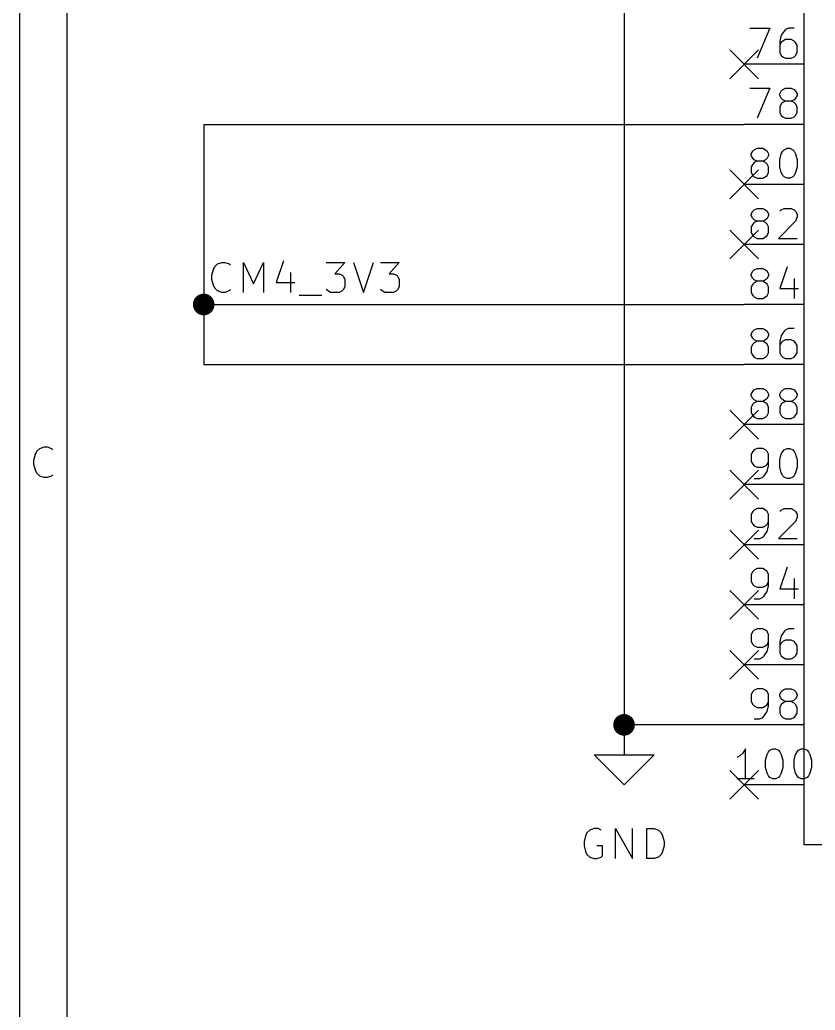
# Model space of a CAD drawing. Extents: x 0.4 to 11.3, y -7.9 to -0.4.
# Drawn here: x 0.394 to 1.718, y -6.225 to -4.576 of the extents above; entities that cross this region are included whole.
import ezdxf

# ---------------------------------------------------------------- set-up
doc = ezdxf.new("R2010")
doc.units = 0
doc.header["$MEASUREMENT"] = 0
for name, color, linetype in [('BLUE2', 5, 'CONTINUOUS'), ('CYAN2', 4, 'CONTINUOUS'), ('GRAY1', 251, 'CONTINUOUS'), ('GREEN3', 91, 'CONTINUOUS'), ('RED2', 1, 'CONTINUOUS'), ('RED3', 11, 'CONTINUOUS')]:
    doc.layers.add(name, color=color, linetype=linetype)

msp = doc.modelspace()

# ---------------------------------------------------------------- linework, layer by layer
at = {"layer": 'BLUE2', "linetype": 'CONTINUOUS'}
for p, q in [((1.576, -4.626), (1.624, -4.674)), ((1.624, -4.626), (1.576, -4.674)), ((1.576, -4.826), (1.624, -4.874)), ((1.624, -4.826), (1.576, -4.874)), ((1.576, -4.926), (1.624, -4.974)), ((1.624, -4.926), (1.576, -4.974)), ((1.576, -5.226), (1.624, -5.274)), ((1.624, -5.226), (1.576, -5.274)), ((1.576, -5.326), (1.624, -5.374)), ((1.624, -5.326), (1.576, -5.374)), ((1.576, -5.426), (1.624, -5.474)), ((1.624, -5.426), (1.576, -5.474)), ((1.576, -5.526), (1.624, -5.574)), ((1.624, -5.526), (1.576, -5.574)), ((1.576, -5.626), (1.624, -5.674)), ((1.624, -5.626), (1.576, -5.674)), ((1.576, -5.826), (1.624, -5.874)), ((1.624, -5.826), (1.576, -5.874))]:
    msp.add_line(p, q, dxfattribs=at)
at = {"layer": 'CYAN2', "linetype": 'CONTINUOUS'}
for p, q in [((1.33571, -5.93471), (1.33333, -5.94423)), ((1.33809, -5.92995), (1.33571, -5.93471)), ((1.34286, -5.92519), (1.33809, -5.92995)), ((1.35, -5.9228), (1.34286, -5.92519)), ((1.35714, -5.9228), (1.35, -5.9228)), ((1.36191, -5.92519), (1.35714, -5.9228)), ((1.38571, -5.9728), (1.38571, -5.9228)), ((1.38571, -5.9228), (1.41428, -5.9728)), ((1.41428, -5.9728), (1.41428, -5.9228)), ((1.43809, -5.9728), (1.43809, -5.9228)), ((1.43809, -5.9228), (1.45, -5.9228)), ((1.45, -5.9228), (1.45714, -5.92519)), ((1.45714, -5.92519), (1.46191, -5.92995)), ((1.46191, -5.92995), (1.46429, -5.93471)), ((1.46429, -5.93471), (1.46667, -5.94423)), ((1.33333, -5.94423), (1.33333, -5.95137)), ((1.33333, -5.95137), (1.33571, -5.9609)), ((1.36428, -5.95137), (1.35476, -5.95137)), ((1.36428, -5.96804), (1.36428, -5.95137)), ((1.46667, -5.95137), (1.46429, -5.9609)), ((1.46667, -5.94423), (1.46667, -5.95137)), ((1.33571, -5.9609), (1.33809, -5.96566)), ((1.33809, -5.96566), (1.34286, -5.97043)), ((1.36191, -5.97043), (1.36428, -5.96804)), ((1.46191, -5.96566), (1.45714, -5.97043)), ((1.46429, -5.9609), (1.46191, -5.96566)), ((1.34286, -5.97043), (1.35, -5.9728)), ((1.35, -5.9728), (1.35476, -5.9728)), ((1.35476, -5.9728), (1.36191, -5.97043)), ((1.45, -5.9728), (1.43809, -5.9728)), ((1.45714, -5.97043), (1.45, -5.9728))]:
    msp.add_line(p, q, dxfattribs=at)
at = {"layer": 'GRAY1', "linetype": 'CONTINUOUS'}
for p, q in [((0.723157, -4.98218), (0.730299, -4.9798)), ((0.730299, -4.9798), (0.735059, -4.9798)), ((0.735059, -4.9798), (0.742205, -4.98218)), ((0.766012, -5.0298), (0.766012, -4.9798)), ((0.766012, -4.9798), (0.782681, -5.01552)), ((0.782681, -5.01552), (0.799346, -4.9798)), ((0.799346, -4.9798), (0.799346, -5.0298)), ((0.832677, -4.97742), (0.820776, -5.01313)), ((0.904106, -4.9798), (0.935059, -4.9798)), ((0.935059, -4.9798), (0.91839, -4.99885)), ((0.949343, -4.9798), (0.966008, -5.0298)), ((0.966008, -5.0298), (0.982677, -4.9798)), ((0.994583, -4.9798), (1.02554, -4.9798)), ((1.02554, -4.9798), (1.00887, -4.99885)), ((0.713634, -5.00123), (0.716012, -4.9917)), ((0.716012, -4.9917), (0.718394, -4.98694)), ((0.718394, -4.98694), (0.723157, -4.98218)), ((0.742205, -4.98218), (0.744583, -4.98456)), ((0.844583, -4.99647), (0.844583, -5.0298)), ((0.713634, -5.00837), (0.713634, -5.00123)), ((0.716012, -5.01789), (0.713634, -5.00837)), ((0.820776, -5.01313), (0.851724, -5.01313)), ((0.91839, -4.99885), (0.925535, -4.99885)), ((0.925535, -4.99885), (0.930295, -5.00123)), ((0.930295, -5.00123), (0.932677, -5.00361)), ((0.932677, -5.00361), (0.935059, -5.00837)), ((0.935059, -5.00837), (0.935059, -5.02028)), ((1.00887, -4.99885), (1.01601, -4.99885)), ((1.01601, -4.99885), (1.02077, -5.00123)), ((1.02077, -5.00123), (1.02315, -5.00361)), ((1.02315, -5.00361), (1.02554, -5.00837)), ((1.02554, -5.00837), (1.02554, -5.02028)), ((0.718394, -5.02266), (0.716012, -5.01789)), ((0.723157, -5.02742), (0.718394, -5.02266)), ((0.730299, -5.0298), (0.723157, -5.02742)), ((0.735059, -5.0298), (0.730299, -5.0298)), ((0.742205, -5.02742), (0.735059, -5.0298)), ((0.744583, -5.02504), (0.742205, -5.02742)), ((0.906488, -5.02742), (0.904106, -5.02504)), ((0.911248, -5.0298), (0.906488, -5.02742)), ((0.925535, -5.0298), (0.911248, -5.0298)), ((0.930295, -5.02742), (0.925535, -5.0298)), ((0.932677, -5.02504), (0.930295, -5.02742)), ((0.935059, -5.02028), (0.932677, -5.02504)), ((0.996965, -5.02742), (0.994583, -5.02504)), ((1.00172, -5.0298), (0.996965, -5.02742)), ((1.01601, -5.0298), (1.00172, -5.0298)), ((1.02077, -5.02742), (1.01601, -5.0298)), ((1.02315, -5.02504), (1.02077, -5.02742)), ((1.02554, -5.02028), (1.02315, -5.02504)), ((0.85887, -5.03456), (0.896965, -5.03456))]:
    msp.add_line(p, q, dxfattribs=at)
at = {"layer": 'GREEN3', "linetype": 'CONTINUOUS'}
for p, q in [((1.4, -4.55), (1.4, -5.75)), ((0.7, -4.75), (0.7, -5.05)), ((0.7, -4.75), (1.6, -4.75)), ((0.7, -5.05), (1.6, -5.05)), ((0.7, -5.05), (0.7, -5.15)), ((0.7, -5.15), (1.6, -5.15)), ((1.6, -5.75), (1.4, -5.75))]:
    msp.add_line(p, q, dxfattribs=at)
at = {"layer": 'GREEN3', "const_width": 0.018}
for points in [[(0.691, -5.05, 1), (0.709, -5.05, 1)], [(1.391, -5.75, 1), (1.409, -5.75, 1)]]:
    msp.add_lwpolyline(points, format="xyb", close=True, dxfattribs=at)
at = {"layer": 'RED2', "linetype": 'CONTINUOUS'}
for p, q in [((0.393701, -7.8743), (0.393701, -0.393701)), ((0.472441, -7.79556), (0.472441, -0.472441)), ((1.7, -5.95), (1.7, -0.85)), ((1.7, -4.65), (1.6, -4.65)), ((1.7, -4.75), (1.6, -4.75)), ((1.7, -4.85), (1.6, -4.85)), ((1.7, -4.95), (1.6, -4.95)), ((1.7, -5.05), (1.6, -5.05)), ((1.7, -5.15), (1.6, -5.15)), ((1.7, -5.25), (1.6, -5.25)), ((0.422102, -5.29446), (0.426976, -5.28959)), ((0.426976, -5.28959), (0.434287, -5.28715)), ((0.434287, -5.28715), (0.439161, -5.28715)), ((0.439161, -5.28715), (0.446472, -5.28959)), ((0.446472, -5.28959), (0.448909, -5.29203)), ((0.417228, -5.30909), (0.419665, -5.29934)), ((0.417228, -5.3164), (0.417228, -5.30909)), ((0.419665, -5.29934), (0.422102, -5.29446)), ((0.419665, -5.32615), (0.417228, -5.3164)), ((0.422102, -5.33102), (0.419665, -5.32615)), ((0.426976, -5.3359), (0.422102, -5.33102)), ((0.434287, -5.33833), (0.426976, -5.3359)), ((0.439161, -5.33833), (0.434287, -5.33833)), ((0.446472, -5.3359), (0.439161, -5.33833)), ((0.448909, -5.33346), (0.446472, -5.3359)), ((1.7, -5.35), (1.6, -5.35)), ((1.7, -5.45), (1.6, -5.45)), ((1.7, -5.55), (1.6, -5.55)), ((1.7, -5.65), (1.6, -5.65)), ((1.4, -5.75), (1.4, -5.8)), ((1.7, -5.75), (1.6, -5.75)), ((1.4, -5.85), (1.35, -5.8)), ((1.35, -5.8), (1.4, -5.8)), ((1.4, -5.8), (1.45, -5.8)), ((1.45, -5.8), (1.4, -5.85)), ((1.7, -5.85), (1.6, -5.85)), ((3.9, -5.95), (1.7, -5.95))]:
    msp.add_line(p, q, dxfattribs=at)
at = {"layer": 'RED3', "linetype": 'CONTINUOUS'}
for p, q in [((1.60952, -4.58988), (1.64285, -4.58988)), ((1.64285, -4.58988), (1.62143, -4.63988)), ((1.66667, -4.59464), (1.6619, -4.60178)), ((1.66905, -4.59226), (1.66667, -4.59464)), ((1.67381, -4.58988), (1.66905, -4.59226)), ((1.68333, -4.58988), (1.67381, -4.58988)), ((1.6619, -4.60178), (1.65952, -4.61131)), ((1.65952, -4.61131), (1.65952, -4.63035)), ((1.6619, -4.61369), (1.65952, -4.61845)), ((1.66428, -4.61131), (1.6619, -4.61369)), ((1.66905, -4.60893), (1.66428, -4.61131)), ((1.67857, -4.60893), (1.66905, -4.60893)), ((1.68333, -4.61131), (1.67857, -4.60893)), ((1.68571, -4.61369), (1.68333, -4.61131)), ((1.68809, -4.61845), (1.68571, -4.61369)), ((1.65952, -4.63035), (1.6619, -4.63512)), ((1.68571, -4.63512), (1.68809, -4.63035)), ((1.68809, -4.63035), (1.68809, -4.61845)), ((1.6619, -4.63512), (1.66428, -4.6375)), ((1.66428, -4.6375), (1.66905, -4.63988)), ((1.66905, -4.63988), (1.67857, -4.63988)), ((1.67857, -4.63988), (1.68333, -4.6375)), ((1.68333, -4.6375), (1.68571, -4.63512)), ((1.60952, -4.68988), (1.64285, -4.68988)), ((1.64285, -4.68988), (1.62143, -4.73988)), ((1.65952, -4.6994), (1.6619, -4.69464)), ((1.65952, -4.70178), (1.65952, -4.6994)), ((1.6619, -4.69464), (1.66428, -4.69226)), ((1.66428, -4.69226), (1.66905, -4.68988)), ((1.66905, -4.68988), (1.67857, -4.68988)), ((1.67857, -4.68988), (1.68333, -4.69226)), ((1.68333, -4.69226), (1.68571, -4.69464)), ((1.68571, -4.69464), (1.68809, -4.6994)), ((1.68809, -4.6994), (1.68809, -4.70178)), ((1.6619, -4.70655), (1.65952, -4.70178)), ((1.6619, -4.71607), (1.65952, -4.72083)), ((1.66428, -4.70893), (1.6619, -4.70655)), ((1.66428, -4.71369), (1.6619, -4.71607)), ((1.66905, -4.71131), (1.66428, -4.70893)), ((1.66905, -4.71131), (1.66428, -4.71369)), ((1.67857, -4.71131), (1.66905, -4.71131)), ((1.68333, -4.70893), (1.67857, -4.71131)), ((1.68333, -4.71369), (1.67857, -4.71131)), ((1.68571, -4.70655), (1.68333, -4.70893)), ((1.68571, -4.71607), (1.68333, -4.71369)), ((1.68809, -4.70178), (1.68571, -4.70655)), ((1.68809, -4.72083), (1.68571, -4.71607)), ((1.65952, -4.72083), (1.65952, -4.73035)), ((1.65952, -4.73035), (1.6619, -4.73512)), ((1.68571, -4.73512), (1.68809, -4.73035)), ((1.68809, -4.73035), (1.68809, -4.72083)), ((1.6619, -4.73512), (1.66428, -4.7375)), ((1.66428, -4.7375), (1.66905, -4.73988)), ((1.66905, -4.73988), (1.67857, -4.73988)), ((1.67857, -4.73988), (1.68333, -4.7375)), ((1.68333, -4.7375), (1.68571, -4.73512)), ((1.61191, -4.7994), (1.61428, -4.79464)), ((1.61428, -4.79464), (1.61667, -4.79226)), ((1.61667, -4.79226), (1.62143, -4.78988)), ((1.62143, -4.78988), (1.63095, -4.78988)), ((1.63095, -4.78988), (1.63571, -4.79226)), ((1.63571, -4.79226), (1.63809, -4.79464)), ((1.63809, -4.79464), (1.64048, -4.7994)), ((1.6619, -4.7994), (1.66428, -4.79464)), ((1.66428, -4.79464), (1.66667, -4.79226)), ((1.66667, -4.79226), (1.67143, -4.78988)), ((1.67143, -4.78988), (1.67619, -4.78988)), ((1.67619, -4.78988), (1.68095, -4.79226)), ((1.68095, -4.79226), (1.68333, -4.79464)), ((1.68333, -4.79464), (1.68571, -4.7994)), ((1.61191, -4.80178), (1.61191, -4.7994)), ((1.61428, -4.80655), (1.61191, -4.80178)), ((1.61667, -4.80893), (1.61428, -4.80655)), ((1.61667, -4.81369), (1.61428, -4.81607)), ((1.62143, -4.81131), (1.61667, -4.80893)), ((1.62143, -4.81131), (1.61667, -4.81369)), ((1.63095, -4.81131), (1.62143, -4.81131)), ((1.63571, -4.80893), (1.63095, -4.81131)), ((1.63571, -4.81369), (1.63095, -4.81131)), ((1.63809, -4.80655), (1.63571, -4.80893)), ((1.63809, -4.81607), (1.63571, -4.81369)), ((1.64048, -4.80178), (1.63809, -4.80655)), ((1.64048, -4.7994), (1.64048, -4.80178)), ((1.65952, -4.80893), (1.6619, -4.7994)), ((1.65952, -4.82083), (1.65952, -4.80893)), ((1.68571, -4.7994), (1.68809, -4.80893)), ((1.68809, -4.80893), (1.68809, -4.82083)), ((1.61428, -4.81607), (1.61191, -4.82083)), ((1.61191, -4.82083), (1.61191, -4.83035)), ((1.61191, -4.83035), (1.61428, -4.83512)), ((1.64048, -4.82083), (1.63809, -4.81607)), ((1.63809, -4.83512), (1.64048, -4.83035)), ((1.64048, -4.83035), (1.64048, -4.82083)), ((1.6619, -4.83035), (1.65952, -4.82083)), ((1.66428, -4.83512), (1.6619, -4.83035)), ((1.68571, -4.83035), (1.68333, -4.83512)), ((1.68809, -4.82083), (1.68571, -4.83035)), ((1.61428, -4.83512), (1.61667, -4.8375)), ((1.61667, -4.8375), (1.62143, -4.83988)), ((1.62143, -4.83988), (1.63095, -4.83988)), ((1.63095, -4.83988), (1.63571, -4.8375)), ((1.63571, -4.8375), (1.63809, -4.83512)), ((1.66667, -4.8375), (1.66428, -4.83512)), ((1.67143, -4.83988), (1.66667, -4.8375)), ((1.67619, -4.83988), (1.67143, -4.83988)), ((1.68095, -4.8375), (1.67619, -4.83988)), ((1.68333, -4.83512), (1.68095, -4.8375)), ((1.61191, -4.8994), (1.61428, -4.89464)), ((1.61428, -4.89464), (1.61667, -4.89226)), ((1.61667, -4.89226), (1.62143, -4.88988)), ((1.62143, -4.88988), (1.63095, -4.88988)), ((1.63095, -4.88988), (1.63571, -4.89226)), ((1.63571, -4.89226), (1.63809, -4.89464)), ((1.63809, -4.89464), (1.64048, -4.8994)), ((1.65952, -4.89464), (1.6619, -4.89226)), ((1.6619, -4.89226), (1.66667, -4.88988)), ((1.66667, -4.88988), (1.67857, -4.88988)), ((1.67857, -4.88988), (1.68333, -4.89226)), ((1.68333, -4.89226), (1.68571, -4.89464)), ((1.68571, -4.89464), (1.68809, -4.8994)), ((1.61191, -4.90178), (1.61191, -4.8994)), ((1.61428, -4.90655), (1.61191, -4.90178)), ((1.61667, -4.90893), (1.61428, -4.90655)), ((1.61667, -4.91369), (1.61428, -4.91607)), ((1.62143, -4.91131), (1.61667, -4.90893)), ((1.62143, -4.91131), (1.61667, -4.91369)), ((1.63095, -4.91131), (1.62143, -4.91131)), ((1.63571, -4.90893), (1.63095, -4.91131)), ((1.63571, -4.91369), (1.63095, -4.91131)), ((1.63809, -4.90655), (1.63571, -4.90893)), ((1.63809, -4.91607), (1.63571, -4.91369)), ((1.64048, -4.90178), (1.63809, -4.90655)), ((1.64048, -4.8994), (1.64048, -4.90178)), ((1.68571, -4.91131), (1.65714, -4.93988)), ((1.68809, -4.90417), (1.68571, -4.91131)), ((1.68809, -4.8994), (1.68809, -4.90417)), ((1.61428, -4.91607), (1.61191, -4.92083)), ((1.61191, -4.92083), (1.61191, -4.93035)), ((1.61191, -4.93035), (1.61428, -4.93512)), ((1.64048, -4.92083), (1.63809, -4.91607)), ((1.63809, -4.93512), (1.64048, -4.93035)), ((1.64048, -4.93035), (1.64048, -4.92083)), ((1.61428, -4.93512), (1.61667, -4.9375)), ((1.61667, -4.9375), (1.62143, -4.93988)), ((1.62143, -4.93988), (1.63095, -4.93988)), ((1.63095, -4.93988), (1.63571, -4.9375)), ((1.63571, -4.9375), (1.63809, -4.93512)), ((1.65714, -4.93988), (1.68809, -4.93988)), ((1.61191, -4.9994), (1.61428, -4.99464)), ((1.61428, -4.99464), (1.61667, -4.99226)), ((1.61667, -4.99226), (1.62143, -4.98988)), ((1.62143, -4.98988), (1.63095, -4.98988)), ((1.63095, -4.98988), (1.63571, -4.99226)), ((1.63571, -4.99226), (1.63809, -4.99464)), ((1.63809, -4.99464), (1.64048, -4.9994)), ((1.67143, -4.9875), (1.65952, -5.02321)), ((1.61191, -5.00178), (1.61191, -4.9994)), ((1.61428, -5.00655), (1.61191, -5.00178)), ((1.61667, -5.00893), (1.61428, -5.00655)), ((1.62143, -5.01131), (1.61667, -5.00893)), ((1.62143, -5.01131), (1.61667, -5.01369)), ((1.63095, -5.01131), (1.62143, -5.01131)), ((1.63571, -5.00893), (1.63095, -5.01131)), ((1.63571, -5.01369), (1.63095, -5.01131)), ((1.63809, -5.00655), (1.63571, -5.00893)), ((1.64048, -5.00178), (1.63809, -5.00655)), ((1.64048, -4.9994), (1.64048, -5.00178)), ((1.68333, -5.00655), (1.68333, -5.03988)), ((1.61428, -5.01607), (1.61191, -5.02083)), ((1.61191, -5.02083), (1.61191, -5.03035)), ((1.61667, -5.01369), (1.61428, -5.01607)), ((1.63809, -5.01607), (1.63571, -5.01369)), ((1.64048, -5.02083), (1.63809, -5.01607)), ((1.64048, -5.03035), (1.64048, -5.02083)), ((1.65952, -5.02321), (1.69047, -5.02321)), ((1.61191, -5.03035), (1.61428, -5.03512)), ((1.61428, -5.03512), (1.61667, -5.0375)), ((1.61667, -5.0375), (1.62143, -5.03988)), ((1.62143, -5.03988), (1.63095, -5.03988)), ((1.63095, -5.03988), (1.63571, -5.0375)), ((1.63571, -5.0375), (1.63809, -5.03512)), ((1.63809, -5.03512), (1.64048, -5.03035)), ((1.61191, -5.0994), (1.61428, -5.09464)), ((1.61428, -5.09464), (1.61667, -5.09226)), ((1.61667, -5.09226), (1.62143, -5.08988)), ((1.62143, -5.08988), (1.63095, -5.08988)), ((1.63095, -5.08988), (1.63571, -5.09226)), ((1.63571, -5.09226), (1.63809, -5.09464)), ((1.63809, -5.09464), (1.64048, -5.0994)), ((1.66667, -5.09464), (1.6619, -5.10178)), ((1.66905, -5.09226), (1.66667, -5.09464)), ((1.67381, -5.08988), (1.66905, -5.09226)), ((1.68333, -5.08988), (1.67381, -5.08988)), ((1.61191, -5.10178), (1.61191, -5.0994)), ((1.61428, -5.10655), (1.61191, -5.10178)), ((1.61667, -5.10893), (1.61428, -5.10655)), ((1.62143, -5.11131), (1.61667, -5.10893)), ((1.62143, -5.11131), (1.61667, -5.11369)), ((1.63095, -5.11131), (1.62143, -5.11131)), ((1.63571, -5.10893), (1.63095, -5.11131)), ((1.63571, -5.11369), (1.63095, -5.11131)), ((1.63809, -5.10655), (1.63571, -5.10893)), ((1.64048, -5.10178), (1.63809, -5.10655)), ((1.64048, -5.0994), (1.64048, -5.10178)), ((1.6619, -5.10178), (1.65952, -5.11131)), ((1.65952, -5.11131), (1.65952, -5.13035)), ((1.66428, -5.11131), (1.6619, -5.11369)), ((1.66905, -5.10893), (1.66428, -5.11131)), ((1.67857, -5.10893), (1.66905, -5.10893)), ((1.68333, -5.11131), (1.67857, -5.10893)), ((1.68571, -5.11369), (1.68333, -5.11131)), ((1.61428, -5.11607), (1.61191, -5.12083)), ((1.61191, -5.12083), (1.61191, -5.13035)), ((1.61667, -5.11369), (1.61428, -5.11607)), ((1.63809, -5.11607), (1.63571, -5.11369)), ((1.64048, -5.12083), (1.63809, -5.11607)), ((1.64048, -5.13035), (1.64048, -5.12083)), ((1.6619, -5.11369), (1.65952, -5.11845)), ((1.68809, -5.11845), (1.68571, -5.11369)), ((1.68809, -5.13035), (1.68809, -5.11845)), ((1.61191, -5.13035), (1.61428, -5.13512)), ((1.61428, -5.13512), (1.61667, -5.1375)), ((1.61667, -5.1375), (1.62143, -5.13988)), ((1.62143, -5.13988), (1.63095, -5.13988)), ((1.63095, -5.13988), (1.63571, -5.1375)), ((1.63571, -5.1375), (1.63809, -5.13512)), ((1.63809, -5.13512), (1.64048, -5.13035)), ((1.65952, -5.13035), (1.6619, -5.13512)), ((1.6619, -5.13512), (1.66428, -5.1375)), ((1.66428, -5.1375), (1.66905, -5.13988)), ((1.66905, -5.13988), (1.67857, -5.13988)), ((1.67857, -5.13988), (1.68333, -5.1375)), ((1.68333, -5.1375), (1.68571, -5.13512)), ((1.68571, -5.13512), (1.68809, -5.13035)), ((1.61191, -5.1994), (1.61428, -5.19464)), ((1.61428, -5.19464), (1.61667, -5.19226)), ((1.61667, -5.19226), (1.62143, -5.18988)), ((1.62143, -5.18988), (1.63095, -5.18988)), ((1.63095, -5.18988), (1.63571, -5.19226)), ((1.63571, -5.19226), (1.63809, -5.19464)), ((1.63809, -5.19464), (1.64048, -5.1994)), ((1.65952, -5.1994), (1.6619, -5.19464)), ((1.6619, -5.19464), (1.66428, -5.19226)), ((1.66428, -5.19226), (1.66905, -5.18988)), ((1.66905, -5.18988), (1.67857, -5.18988)), ((1.67857, -5.18988), (1.68333, -5.19226)), ((1.68333, -5.19226), (1.68571, -5.19464)), ((1.68571, -5.19464), (1.68809, -5.1994)), ((1.61191, -5.20178), (1.61191, -5.1994)), ((1.61428, -5.20655), (1.61191, -5.20178)), ((1.61667, -5.20893), (1.61428, -5.20655)), ((1.62143, -5.21131), (1.61667, -5.20893)), ((1.62143, -5.21131), (1.61667, -5.21369)), ((1.63095, -5.21131), (1.62143, -5.21131)), ((1.63571, -5.20893), (1.63095, -5.21131)), ((1.63571, -5.21369), (1.63095, -5.21131)), ((1.63809, -5.20655), (1.63571, -5.20893)), ((1.64048, -5.20178), (1.63809, -5.20655)), ((1.64048, -5.1994), (1.64048, -5.20178)), ((1.65952, -5.20178), (1.65952, -5.1994)), ((1.6619, -5.20655), (1.65952, -5.20178)), ((1.66428, -5.20893), (1.6619, -5.20655)), ((1.66905, -5.21131), (1.66428, -5.20893)), ((1.66905, -5.21131), (1.66428, -5.21369)), ((1.67857, -5.21131), (1.66905, -5.21131)), ((1.68333, -5.20893), (1.67857, -5.21131)), ((1.68333, -5.21369), (1.67857, -5.21131)), ((1.68571, -5.20655), (1.68333, -5.20893)), ((1.68809, -5.20178), (1.68571, -5.20655)), ((1.68809, -5.1994), (1.68809, -5.20178)), ((1.61428, -5.21607), (1.61191, -5.22083)), ((1.61191, -5.22083), (1.61191, -5.23035)), ((1.61667, -5.21369), (1.61428, -5.21607)), ((1.63809, -5.21607), (1.63571, -5.21369)), ((1.64048, -5.22083), (1.63809, -5.21607)), ((1.64048, -5.23035), (1.64048, -5.22083)), ((1.6619, -5.21607), (1.65952, -5.22083)), ((1.65952, -5.22083), (1.65952, -5.23035)), ((1.66428, -5.21369), (1.6619, -5.21607)), ((1.68571, -5.21607), (1.68333, -5.21369)), ((1.68809, -5.22083), (1.68571, -5.21607)), ((1.68809, -5.23035), (1.68809, -5.22083)), ((1.61191, -5.23035), (1.61428, -5.23512)), ((1.61428, -5.23512), (1.61667, -5.2375)), ((1.61667, -5.2375), (1.62143, -5.23988)), ((1.62143, -5.23988), (1.63095, -5.23988)), ((1.63095, -5.23988), (1.63571, -5.2375)), ((1.63571, -5.2375), (1.63809, -5.23512)), ((1.63809, -5.23512), (1.64048, -5.23035)), ((1.65952, -5.23035), (1.6619, -5.23512)), ((1.6619, -5.23512), (1.66428, -5.2375)), ((1.66428, -5.2375), (1.66905, -5.23988)), ((1.66905, -5.23988), (1.67857, -5.23988)), ((1.67857, -5.23988), (1.68333, -5.2375)), ((1.68333, -5.2375), (1.68571, -5.23512)), ((1.68571, -5.23512), (1.68809, -5.23035)), ((1.61667, -5.29226), (1.61428, -5.29464)), ((1.62143, -5.28988), (1.61667, -5.29226)), ((1.63095, -5.28988), (1.62143, -5.28988)), ((1.63571, -5.29226), (1.63095, -5.28988)), ((1.63809, -5.29464), (1.63571, -5.29226)), ((1.66428, -5.29464), (1.66667, -5.29226)), ((1.66667, -5.29226), (1.67143, -5.28988)), ((1.67143, -5.28988), (1.67619, -5.28988)), ((1.67619, -5.28988), (1.68095, -5.29226)), ((1.68095, -5.29226), (1.68333, -5.29464)), ((1.61428, -5.29464), (1.61191, -5.2994)), ((1.61191, -5.2994), (1.61191, -5.31131)), ((1.64048, -5.2994), (1.63809, -5.29464)), ((1.64048, -5.31845), (1.64048, -5.2994)), ((1.65952, -5.30893), (1.6619, -5.2994)), ((1.65952, -5.32083), (1.65952, -5.30893)), ((1.6619, -5.2994), (1.66428, -5.29464)), ((1.68333, -5.29464), (1.68571, -5.2994)), ((1.68571, -5.2994), (1.68809, -5.30893)), ((1.68809, -5.30893), (1.68809, -5.32083)), ((1.61191, -5.31131), (1.61428, -5.31607)), ((1.61428, -5.31607), (1.61667, -5.31845)), ((1.61667, -5.31845), (1.62143, -5.32083)), ((1.62143, -5.32083), (1.63095, -5.32083)), ((1.63095, -5.32083), (1.63571, -5.31845)), ((1.63571, -5.31845), (1.63809, -5.31607)), ((1.63809, -5.31607), (1.64048, -5.31131)), ((1.63809, -5.32797), (1.64048, -5.31845)), ((1.6619, -5.33035), (1.65952, -5.32083)), ((1.68809, -5.32083), (1.68571, -5.33035)), ((1.61667, -5.33988), (1.62619, -5.33988)), ((1.62619, -5.33988), (1.63095, -5.3375)), ((1.63095, -5.3375), (1.63333, -5.33512)), ((1.63333, -5.33512), (1.63809, -5.32797)), ((1.66428, -5.33512), (1.6619, -5.33035)), ((1.66667, -5.3375), (1.66428, -5.33512)), ((1.67143, -5.33988), (1.66667, -5.3375)), ((1.67619, -5.33988), (1.67143, -5.33988)), ((1.68095, -5.3375), (1.67619, -5.33988)), ((1.68333, -5.33512), (1.68095, -5.3375)), ((1.68571, -5.33035), (1.68333, -5.33512)), ((1.61667, -5.39226), (1.61428, -5.39464)), ((1.62143, -5.38988), (1.61667, -5.39226)), ((1.63095, -5.38988), (1.62143, -5.38988)), ((1.63571, -5.39226), (1.63095, -5.38988)), ((1.63809, -5.39464), (1.63571, -5.39226)), ((1.65952, -5.39464), (1.6619, -5.39226)), ((1.6619, -5.39226), (1.66667, -5.38988)), ((1.66667, -5.38988), (1.67857, -5.38988)), ((1.67857, -5.38988), (1.68333, -5.39226)), ((1.68333, -5.39226), (1.68571, -5.39464)), ((1.61428, -5.39464), (1.61191, -5.3994)), ((1.61191, -5.3994), (1.61191, -5.41131)), ((1.64048, -5.3994), (1.63809, -5.39464)), ((1.64048, -5.41845), (1.64048, -5.3994)), ((1.68571, -5.39464), (1.68809, -5.3994)), ((1.68809, -5.40417), (1.68571, -5.41131)), ((1.68809, -5.3994), (1.68809, -5.40417)), ((1.61191, -5.41131), (1.61428, -5.41607)), ((1.61428, -5.41607), (1.61667, -5.41845)), ((1.61667, -5.41845), (1.62143, -5.42083)), ((1.62143, -5.42083), (1.63095, -5.42083)), ((1.63095, -5.42083), (1.63571, -5.41845)), ((1.63571, -5.41845), (1.63809, -5.41607)), ((1.63809, -5.41607), (1.64048, -5.41131)), ((1.63809, -5.42797), (1.64048, -5.41845)), ((1.68571, -5.41131), (1.65714, -5.43988)), ((1.61667, -5.43988), (1.62619, -5.43988)), ((1.62619, -5.43988), (1.63095, -5.4375)), ((1.63095, -5.4375), (1.63333, -5.43512)), ((1.63333, -5.43512), (1.63809, -5.42797)), ((1.65714, -5.43988), (1.68809, -5.43988)), ((1.62143, -5.48988), (1.61667, -5.49226)), ((1.63095, -5.48988), (1.62143, -5.48988)), ((1.63571, -5.49226), (1.63095, -5.48988)), ((1.67143, -5.4875), (1.65952, -5.52321)), ((1.61428, -5.49464), (1.61191, -5.4994)), ((1.61191, -5.4994), (1.61191, -5.51131)), ((1.61667, -5.49226), (1.61428, -5.49464)), ((1.63809, -5.49464), (1.63571, -5.49226)), ((1.64048, -5.4994), (1.63809, -5.49464)), ((1.64048, -5.51845), (1.64048, -5.4994)), ((1.68333, -5.50655), (1.68333, -5.53988)), ((1.61191, -5.51131), (1.61428, -5.51607)), ((1.61428, -5.51607), (1.61667, -5.51845)), ((1.61667, -5.51845), (1.62143, -5.52083)), ((1.62143, -5.52083), (1.63095, -5.52083)), ((1.63095, -5.52083), (1.63571, -5.51845)), ((1.63571, -5.51845), (1.63809, -5.51607)), ((1.63809, -5.51607), (1.64048, -5.51131)), ((1.63809, -5.52797), (1.64048, -5.51845)), ((1.65952, -5.52321), (1.69047, -5.52321)), ((1.61667, -5.53988), (1.62619, -5.53988)), ((1.62619, -5.53988), (1.63095, -5.5375)), ((1.63095, -5.5375), (1.63333, -5.53512)), ((1.63333, -5.53512), (1.63809, -5.52797)), ((1.62143, -5.58988), (1.61667, -5.59226)), ((1.63095, -5.58988), (1.62143, -5.58988)), ((1.63571, -5.59226), (1.63095, -5.58988)), ((1.67381, -5.58988), (1.66905, -5.59226)), ((1.68333, -5.58988), (1.67381, -5.58988)), ((1.61428, -5.59464), (1.61191, -5.5994)), ((1.61191, -5.5994), (1.61191, -5.61131)), ((1.61667, -5.59226), (1.61428, -5.59464)), ((1.63809, -5.59464), (1.63571, -5.59226)), ((1.64048, -5.5994), (1.63809, -5.59464)), ((1.64048, -5.61845), (1.64048, -5.5994)), ((1.6619, -5.60178), (1.65952, -5.61131)), ((1.66667, -5.59464), (1.6619, -5.60178)), ((1.66905, -5.59226), (1.66667, -5.59464)), ((1.61191, -5.61131), (1.61428, -5.61607)), ((1.61428, -5.61607), (1.61667, -5.61845)), ((1.61667, -5.61845), (1.62143, -5.62083)), ((1.62143, -5.62083), (1.63095, -5.62083)), ((1.63095, -5.62083), (1.63571, -5.61845)), ((1.63571, -5.61845), (1.63809, -5.61607)), ((1.63809, -5.61607), (1.64048, -5.61131)), ((1.63809, -5.62797), (1.64048, -5.61845)), ((1.65952, -5.61131), (1.65952, -5.63035)), ((1.6619, -5.61369), (1.65952, -5.61845)), ((1.66428, -5.61131), (1.6619, -5.61369)), ((1.66905, -5.60893), (1.66428, -5.61131)), ((1.67857, -5.60893), (1.66905, -5.60893)), ((1.68333, -5.61131), (1.67857, -5.60893)), ((1.68571, -5.61369), (1.68333, -5.61131)), ((1.68809, -5.61845), (1.68571, -5.61369)), ((1.68809, -5.63035), (1.68809, -5.61845)), ((1.61667, -5.63988), (1.62619, -5.63988)), ((1.62619, -5.63988), (1.63095, -5.6375)), ((1.63095, -5.6375), (1.63333, -5.63512)), ((1.63333, -5.63512), (1.63809, -5.62797)), ((1.65952, -5.63035), (1.6619, -5.63512)), ((1.6619, -5.63512), (1.66428, -5.6375)), ((1.66428, -5.6375), (1.66905, -5.63988)), ((1.66905, -5.63988), (1.67857, -5.63988)), ((1.67857, -5.63988), (1.68333, -5.6375)), ((1.68333, -5.6375), (1.68571, -5.63512)), ((1.68571, -5.63512), (1.68809, -5.63035)), ((1.61428, -5.69464), (1.61191, -5.6994)), ((1.61191, -5.6994), (1.61191, -5.71131)), ((1.61667, -5.69226), (1.61428, -5.69464)), ((1.62143, -5.68988), (1.61667, -5.69226)), ((1.63095, -5.68988), (1.62143, -5.68988)), ((1.63571, -5.69226), (1.63095, -5.68988)), ((1.63809, -5.69464), (1.63571, -5.69226)), ((1.64048, -5.6994), (1.63809, -5.69464)), ((1.64048, -5.71845), (1.64048, -5.6994)), ((1.65952, -5.6994), (1.6619, -5.69464)), ((1.65952, -5.70178), (1.65952, -5.6994)), ((1.6619, -5.70655), (1.65952, -5.70178)), ((1.6619, -5.69464), (1.66428, -5.69226)), ((1.66428, -5.69226), (1.66905, -5.68988)), ((1.66905, -5.68988), (1.67857, -5.68988)), ((1.67857, -5.68988), (1.68333, -5.69226)), ((1.68333, -5.69226), (1.68571, -5.69464)), ((1.68571, -5.69464), (1.68809, -5.6994)), ((1.68809, -5.70178), (1.68571, -5.70655)), ((1.68809, -5.6994), (1.68809, -5.70178)), ((1.61191, -5.71131), (1.61428, -5.71607)), ((1.61428, -5.71607), (1.61667, -5.71845)), ((1.61667, -5.71845), (1.62143, -5.72083)), ((1.62143, -5.72083), (1.63095, -5.72083)), ((1.63095, -5.72083), (1.63571, -5.71845)), ((1.63571, -5.71845), (1.63809, -5.71607)), ((1.63809, -5.71607), (1.64048, -5.71131)), ((1.63809, -5.72797), (1.64048, -5.71845)), ((1.6619, -5.71607), (1.65952, -5.72083)), ((1.65952, -5.72083), (1.65952, -5.73035)), ((1.66428, -5.70893), (1.6619, -5.70655)), ((1.66428, -5.71369), (1.6619, -5.71607)), ((1.66905, -5.71131), (1.66428, -5.70893)), ((1.66905, -5.71131), (1.66428, -5.71369)), ((1.67857, -5.71131), (1.66905, -5.71131)), ((1.68333, -5.70893), (1.67857, -5.71131)), ((1.68333, -5.71369), (1.67857, -5.71131)), ((1.68571, -5.70655), (1.68333, -5.70893)), ((1.68571, -5.71607), (1.68333, -5.71369)), ((1.68809, -5.72083), (1.68571, -5.71607)), ((1.68809, -5.73035), (1.68809, -5.72083)), ((1.62619, -5.73988), (1.63095, -5.7375)), ((1.63095, -5.7375), (1.63333, -5.73512)), ((1.63333, -5.73512), (1.63809, -5.72797)), ((1.65952, -5.73035), (1.6619, -5.73512)), ((1.6619, -5.73512), (1.66428, -5.7375)), ((1.66428, -5.7375), (1.66905, -5.73988)), ((1.67857, -5.73988), (1.68333, -5.7375)), ((1.68333, -5.7375), (1.68571, -5.73512)), ((1.68571, -5.73512), (1.68809, -5.73035)), ((1.61667, -5.73988), (1.62619, -5.73988)), ((1.66905, -5.73988), (1.67857, -5.73988)), ((1.59286, -5.80178), (1.5881, -5.80417)), ((1.59762, -5.79702), (1.59286, -5.80178)), ((1.60238, -5.78988), (1.59762, -5.79702)), ((1.60238, -5.83988), (1.60238, -5.78988)), ((1.63572, -5.80893), (1.63809, -5.7994)), ((1.63809, -5.7994), (1.64048, -5.79464)), ((1.64048, -5.79464), (1.64286, -5.79226)), ((1.64286, -5.79226), (1.64762, -5.78988)), ((1.64762, -5.78988), (1.65238, -5.78988)), ((1.65238, -5.78988), (1.65714, -5.79226)), ((1.65714, -5.79226), (1.65952, -5.79464)), ((1.65952, -5.79464), (1.66191, -5.7994)), ((1.66191, -5.7994), (1.66429, -5.80893)), ((1.68333, -5.80893), (1.68571, -5.7994)), ((1.68571, -5.7994), (1.68809, -5.79464)), ((1.68809, -5.79464), (1.69048, -5.79226)), ((1.69048, -5.79226), (1.69524, -5.78988)), ((1.69524, -5.78988), (1.7, -5.78988)), ((1.7, -5.78988), (1.70476, -5.79226)), ((1.70476, -5.79226), (1.70714, -5.79464)), ((1.70714, -5.79464), (1.70952, -5.7994)), ((1.70952, -5.7994), (1.71191, -5.80893)), ((1.63572, -5.82083), (1.63572, -5.80893)), ((1.63809, -5.83035), (1.63572, -5.82083)), ((1.66429, -5.82083), (1.66191, -5.83035)), ((1.66429, -5.80893), (1.66429, -5.82083)), ((1.68333, -5.82083), (1.68333, -5.80893)), ((1.68571, -5.83035), (1.68333, -5.82083)), ((1.71191, -5.82083), (1.70952, -5.83035)), ((1.71191, -5.80893), (1.71191, -5.82083)), ((1.64048, -5.83512), (1.63809, -5.83035)), ((1.64286, -5.8375), (1.64048, -5.83512)), ((1.64762, -5.83988), (1.64286, -5.8375)), ((1.65714, -5.8375), (1.65238, -5.83988)), ((1.65952, -5.83512), (1.65714, -5.8375)), ((1.66191, -5.83035), (1.65952, -5.83512)), ((1.68809, -5.83512), (1.68571, -5.83035)), ((1.69048, -5.8375), (1.68809, -5.83512)), ((1.69524, -5.83988), (1.69048, -5.8375)), ((1.70476, -5.8375), (1.7, -5.83988)), ((1.70714, -5.83512), (1.70476, -5.8375)), ((1.70952, -5.83035), (1.70714, -5.83512)), ((1.61667, -5.83988), (1.5881, -5.83988)), ((1.65238, -5.83988), (1.64762, -5.83988)), ((1.7, -5.83988), (1.69524, -5.83988))]:
    msp.add_line(p, q, dxfattribs=at)

doc.saveas('drawing.dxf')
